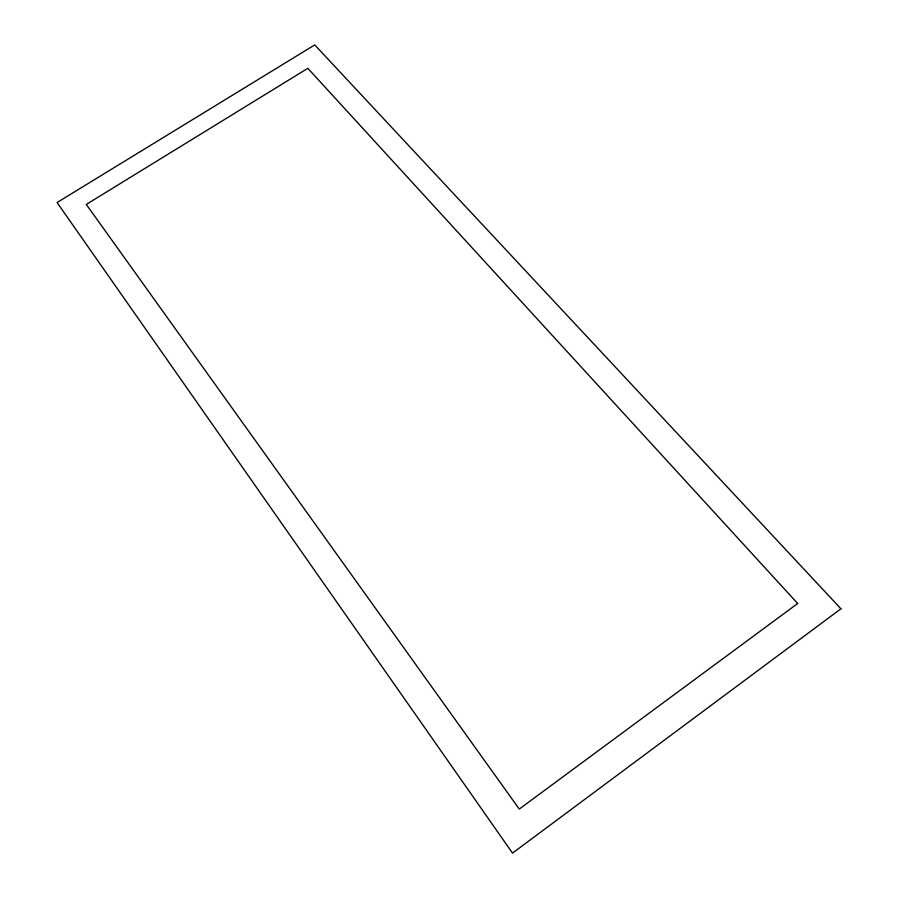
<?xml version="1.0" encoding="UTF-8"?>
<svg xmlns="http://www.w3.org/2000/svg" width="898" height="898" viewBox="0 0 898 898"><rect width="100%" height="100%" fill="white"/><g stroke="black" fill="none" stroke-linecap="round" stroke-linejoin="round"><path stroke-width="1.35" d="M840.932 608.788L512.522 853.1L57.068 202.533L314.727 44.9L840.932 608.788M797.671 603.501L519.269 809.064L86.287 204.441L307.834 68.304L797.671 603.501"/></g></svg>
